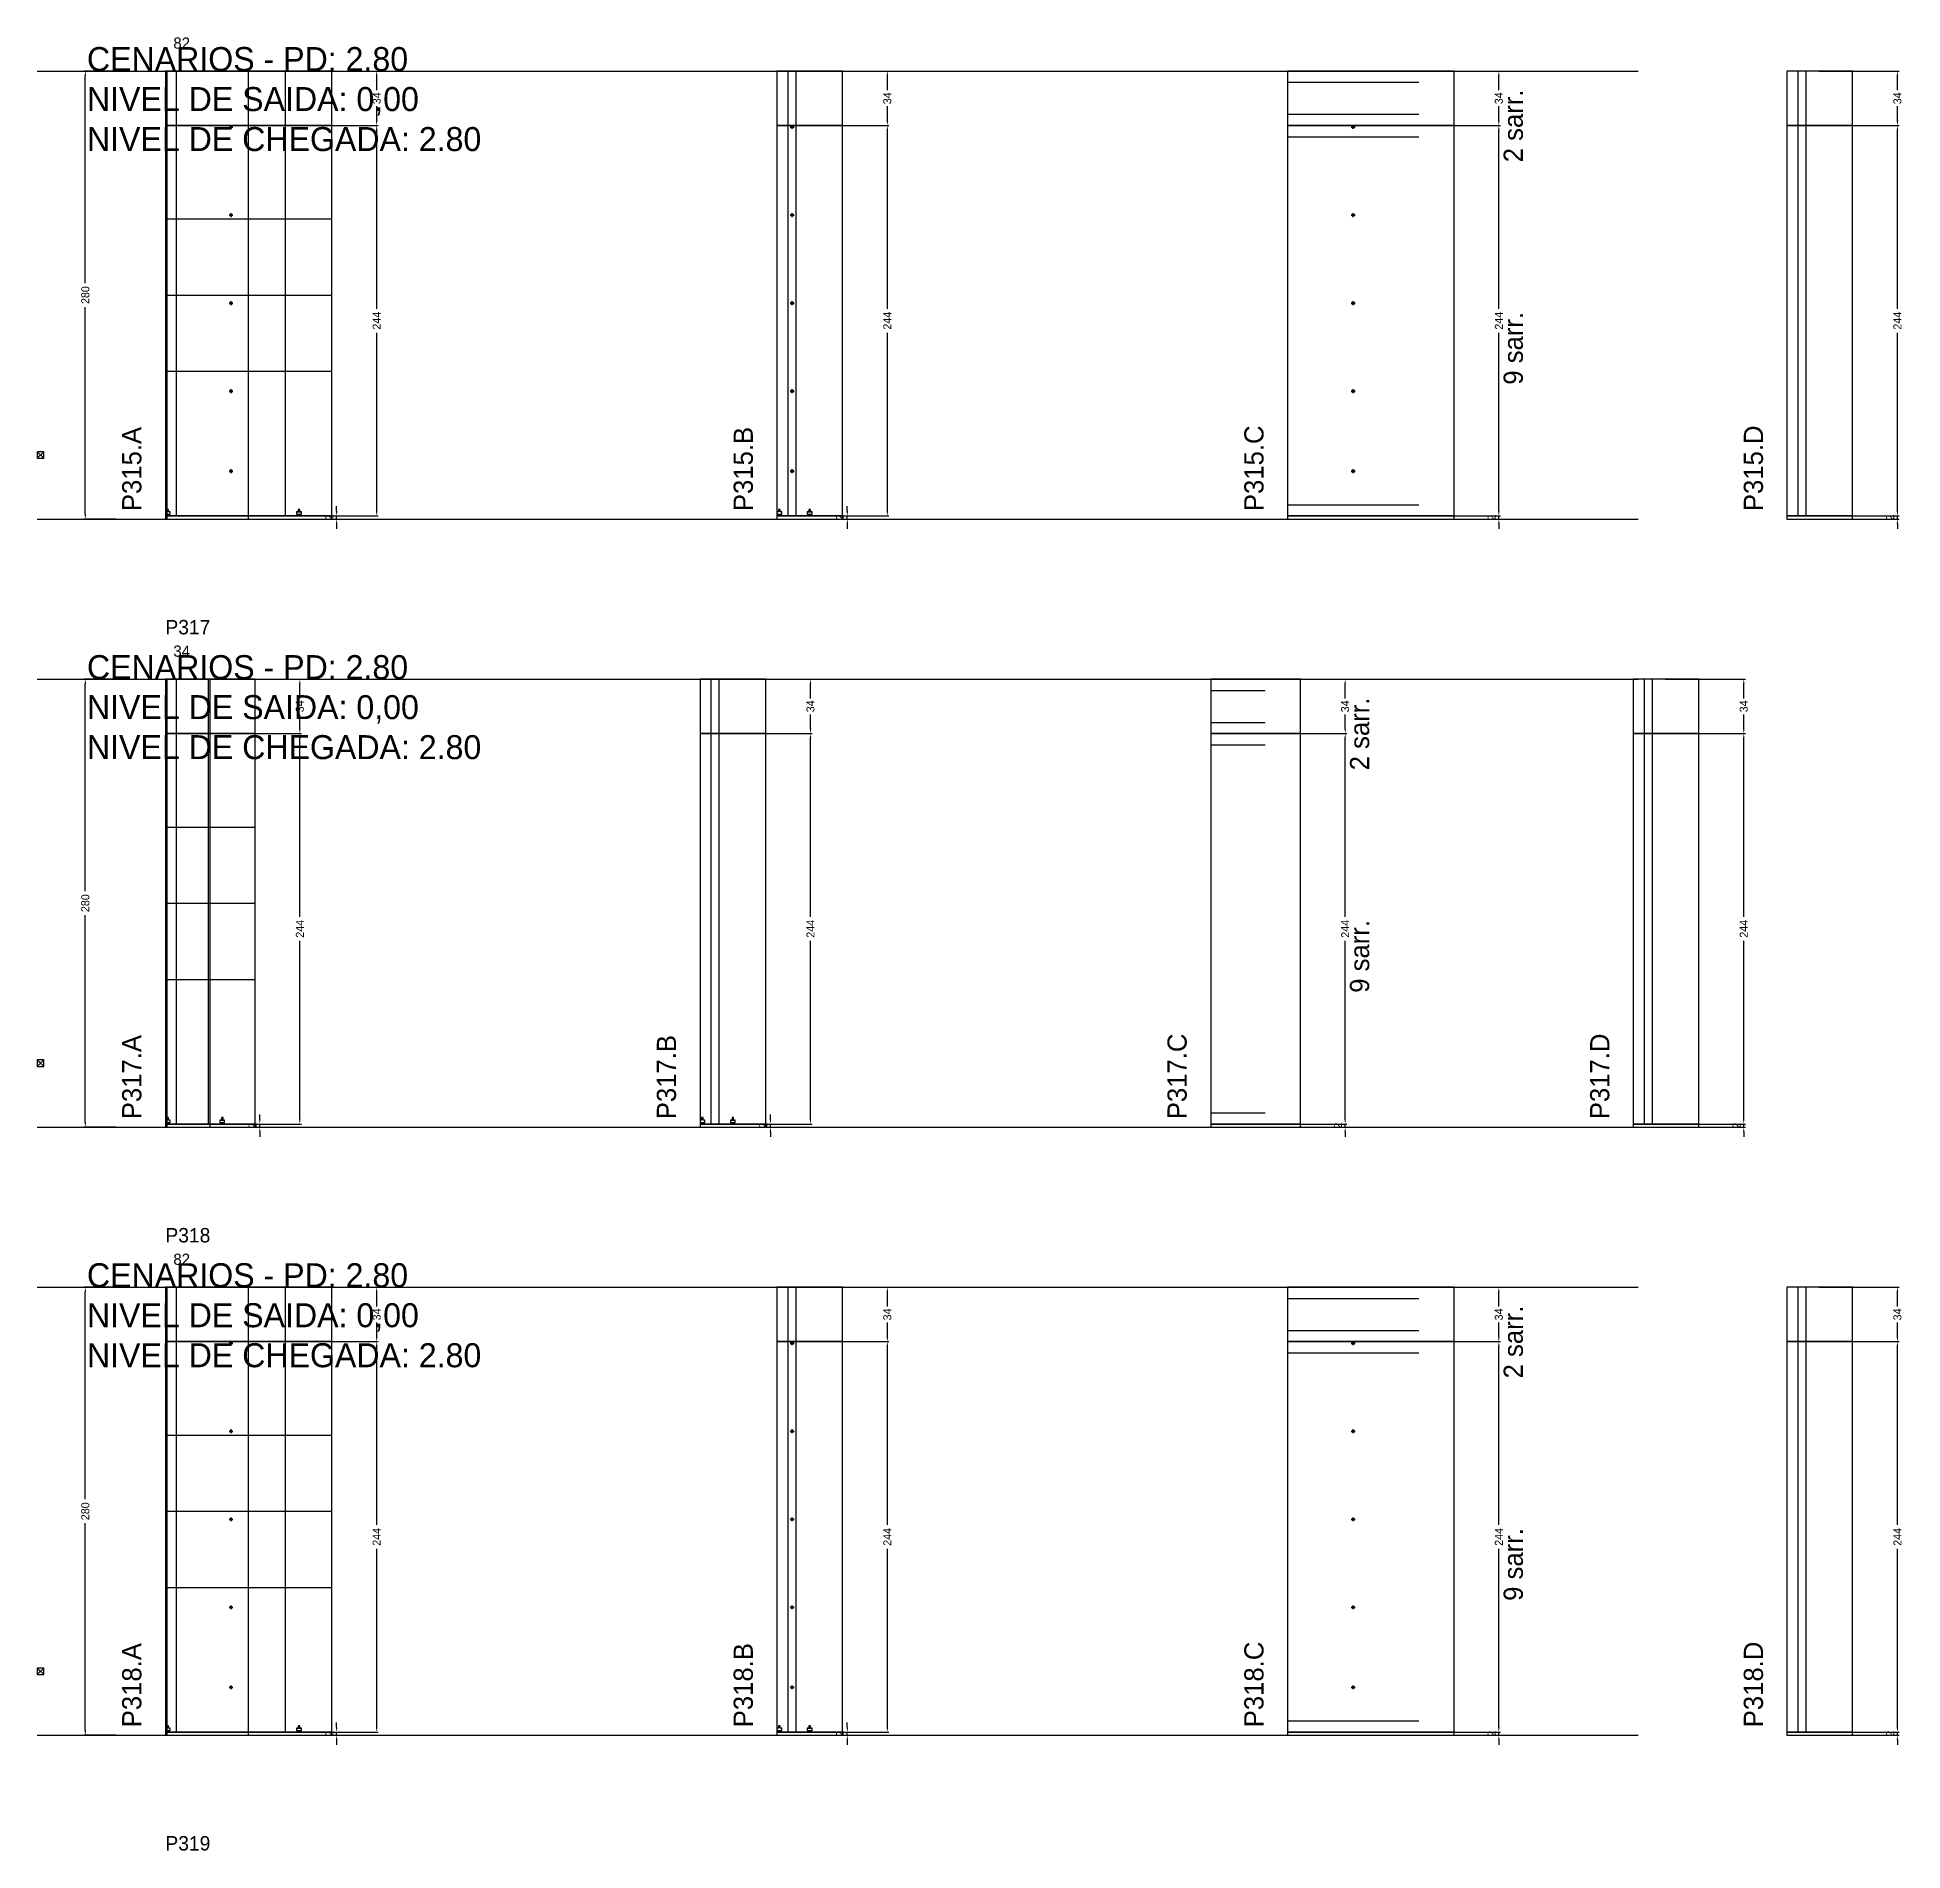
# Model space of a CAD drawing. Header units: centimetres. Extents: x -12000 to 4089, y -6086 to 2114.
# Drawn here: x -7000 to -5835, y -1972 to -839 of the extents above; entities that cross this region are included whole.
import ezdxf

# ---------------------------------------------------------------- set-up
doc = ezdxf.new("R2010")
doc.units = ezdxf.units.CM
doc.linetypes.add('DASHED', pattern=[2, -2])
for name, color, linetype in [('CHAPA', 140, 'Continuous'), ('COTA', 241, 'Continuous'), ('COTAS FURACAO', 16, 'Continuous'), ('Madeira', 30, 'Continuous'), ('MEIO_PONT', 160, 'Continuous'), ('NOMENCLATURA', 7, 'Continuous'), ('Nível', 160, 'Continuous'), ('Painéis', 200, 'Continuous'), ('Perfil Metálico', 150, 'Continuous'), ('SARR_2.2x7', 40, 'Continuous'), ('texto', 7, 'Continuous'), ('TEXTO_GERAL', 7, 'Continuous')]:
    doc.layers.add(name, color=color, linetype=linetype)
doc.dimstyles.new('PAINEL-NOVA', dxfattribs={"dimtxt": 5, "dimasz": 3, "dimexe": 1, "dimexo": 1, "dimgap": 1, "dimtad": 1, "dimcen": 2.5, "dimazin": 3, "dimtfac": 1, "dimtmove": 0, "dimatfit": 3})

# ---------------------------------------------------------------- blocks, each defined once
blk = doc.blocks.new('_CLOSEDFILLED')
at = {"color": 0, "linetype": 'BYBLOCK'}
blk.add_solid([(-1, 0.16), (0, 0), (-1, -0.16)], dxfattribs=at)
blk = doc.blocks.new('*D53')
for p, q in [((-6951, -860), (-6971, -860)), ((-6970, -992.5), (-6970, -863)), ((-6970, -1137), (-6970, -1007.5)), ((-6951, -1140), (-6971, -1140))]:
    blk.add_line(p, q)
at = {"layer": 'Defpoints'}
for p in [(-6950, -860), (-6970, -1140), (-6950, -1140)]:
    blk.add_point(p, dxfattribs=at)
at = {"layer": 'COTA', "xscale": 3, "yscale": 3}
for p, rotation in [((-6970, -860), 90), ((-6970, -1140), 270)]:
    blk.add_blockref('_CLOSEDFILLED', p, dxfattribs=dict(at, rotation=rotation))
at = {"layer": 'COTA', "insert": (-6970, -1000), "char_height": 5, "attachment_point": 5, "rotation": 90}
blk.add_mtext('280', dxfattribs=at)
blk = doc.blocks.new('MULDURA')
at = {"layer": 'Paineis'}
for p, q in [((0, 0), (4, 4)), ((4, 0), (0, 4))]:
    blk.add_line(p, q, dxfattribs=at)
blk.add_lwpolyline([(0, 0), (4, 0), (4, 4), (0, 4)], close=True, dxfattribs=at)
blk = doc.blocks.new('*D55')
for p, q in [((-6837, -894), (-6787, -894)), ((-6788, -1008.5), (-6788, -897)), ((-6788, -1135), (-6788, -1023.5)), ((-6837, -1138), (-6787, -1138))]:
    blk.add_line(p, q)
at = {"layer": 'Defpoints'}
for p in [(-6838, -894), (-6838, -1138), (-6788, -1138)]:
    blk.add_point(p, dxfattribs=at)
at = {"layer": 'COTA', "xscale": 3, "yscale": 3}
for p, rotation in [((-6788, -894), 90), ((-6788, -1138), 270)]:
    blk.add_blockref('_CLOSEDFILLED', p, dxfattribs=dict(at, rotation=rotation))
at = {"layer": 'COTA', "insert": (-6788, -1016), "char_height": 5, "attachment_point": 5, "rotation": 90}
blk.add_mtext('244', dxfattribs=at)
blk = doc.blocks.new('*D56')
for p, q in [((-6837, -860), (-6787, -860)), ((-6788, -872), (-6788, -863)), ((-6788, -891), (-6788, -882)), ((-6837, -894), (-6787, -894))]:
    blk.add_line(p, q)
at = {"layer": 'Defpoints'}
for p in [(-6838, -860), (-6838, -894), (-6788, -894)]:
    blk.add_point(p, dxfattribs=at)
at = {"layer": 'COTA', "xscale": 3, "yscale": 3}
for p, rotation in [((-6788, -860), 90), ((-6788, -894), 270)]:
    blk.add_blockref('_CLOSEDFILLED', p, dxfattribs=dict(at, rotation=rotation))
at = {"layer": 'COTA', "insert": (-6788, -877), "char_height": 5, "attachment_point": 5, "rotation": 90}
blk.add_mtext('34', dxfattribs=at)
blk = doc.blocks.new('SLIPTEE')
at = {"layer": 'Paineis'}
blk.add_lwpolyline([(0, 0), (3, 0), (3, 1.5), (2, 1.5), (2, 3), (1, 3), (1, 1.5), (0, 1.5)], close=True, dxfattribs=at)
blk = doc.blocks.new('SLIPTDD')
at = {"layer": 'Paineis'}
blk.add_line((0, 1.5), (3, 1.5), dxfattribs=at)
blk.add_lwpolyline([(0, 0), (3, 0), (3, 1.5), (2, 1.5), (2, 3), (1, 3), (1, 1.5), (0, 1.5)], close=True, dxfattribs=at)
blk = doc.blocks.new('furacao')
at = {"layer": 'COTAS FURACAO'}
for p, q in [((-1.2, 0), (1.2, 0)), ((0, -1.2), (0, 1.2))]:
    blk.add_line(p, q, dxfattribs=at)
blk.add_circle((0, 0), 0.8, dxfattribs=at)
blk = doc.blocks.new('*D58')
for p, q in [((-6518, -894), (-6468, -894)), ((-6469, -1008.5), (-6469, -897)), ((-6469, -1135), (-6469, -1023.5)), ((-6518, -1138), (-6468, -1138))]:
    blk.add_line(p, q)
at = {"layer": 'Defpoints'}
for p in [(-6519, -894), (-6519, -1138), (-6469, -1138)]:
    blk.add_point(p, dxfattribs=at)
at = {"layer": 'COTA', "xscale": 3, "yscale": 3}
for p, rotation in [((-6469, -894), 90), ((-6469, -1138), 270)]:
    blk.add_blockref('_CLOSEDFILLED', p, dxfattribs=dict(at, rotation=rotation))
at = {"layer": 'COTA', "insert": (-6469, -1016), "char_height": 5, "attachment_point": 5, "rotation": 90}
blk.add_mtext('244', dxfattribs=at)
blk = doc.blocks.new('*D59')
for p, q in [((-6518, -860), (-6468, -860)), ((-6469, -872), (-6469, -863)), ((-6469, -891), (-6469, -882)), ((-6518, -894), (-6468, -894))]:
    blk.add_line(p, q)
at = {"layer": 'Defpoints'}
for p in [(-6519, -860), (-6519, -894), (-6469, -894)]:
    blk.add_point(p, dxfattribs=at)
at = {"layer": 'COTA', "xscale": 3, "yscale": 3}
for p, rotation in [((-6469, -860), 90), ((-6469, -894), 270)]:
    blk.add_blockref('_CLOSEDFILLED', p, dxfattribs=dict(at, rotation=rotation))
at = {"layer": 'COTA', "insert": (-6469, -877), "char_height": 5, "attachment_point": 5, "rotation": 90}
blk.add_mtext('34', dxfattribs=at)
blk = doc.blocks.new('*D61')
for p, q in [((-6136, -894), (-6086, -894)), ((-6087, -1008.5), (-6087, -897)), ((-6087, -1135), (-6087, -1023.5)), ((-6136, -1138), (-6086, -1138))]:
    blk.add_line(p, q)
at = {"layer": 'Defpoints'}
for p in [(-6137, -894), (-6137, -1138), (-6087, -1138)]:
    blk.add_point(p, dxfattribs=at)
at = {"layer": 'COTA', "xscale": 3, "yscale": 3}
for p, rotation in [((-6087, -894), 90), ((-6087, -1138), 270)]:
    blk.add_blockref('_CLOSEDFILLED', p, dxfattribs=dict(at, rotation=rotation))
at = {"layer": 'COTA', "insert": (-6087, -1016), "char_height": 5, "attachment_point": 5, "rotation": 90}
blk.add_mtext('244', dxfattribs=at)
blk = doc.blocks.new('*D62')
for p, q in [((-6136, -860), (-6086, -860)), ((-6087, -872), (-6087, -863)), ((-6087, -891), (-6087, -882)), ((-6136, -894), (-6086, -894))]:
    blk.add_line(p, q)
at = {"layer": 'Defpoints'}
for p in [(-6137, -860), (-6137, -894), (-6087, -894)]:
    blk.add_point(p, dxfattribs=at)
at = {"layer": 'COTA', "xscale": 3, "yscale": 3}
for p, rotation in [((-6087, -860), 90), ((-6087, -894), 270)]:
    blk.add_blockref('_CLOSEDFILLED', p, dxfattribs=dict(at, rotation=rotation))
at = {"layer": 'COTA', "insert": (-6087, -877), "char_height": 5, "attachment_point": 5, "rotation": 90}
blk.add_mtext('34', dxfattribs=at)
blk = doc.blocks.new('*D64')
for p, q in [((-5887, -894), (-5837, -894)), ((-5838, -1008.5), (-5838, -897)), ((-5838, -1135), (-5838, -1023.5)), ((-5887, -1138), (-5837, -1138))]:
    blk.add_line(p, q)
at = {"layer": 'Defpoints'}
for p in [(-5888, -894), (-5888, -1138), (-5838, -1138)]:
    blk.add_point(p, dxfattribs=at)
at = {"layer": 'COTA', "xscale": 3, "yscale": 3}
for p, rotation in [((-5838, -894), 90), ((-5838, -1138), 270)]:
    blk.add_blockref('_CLOSEDFILLED', p, dxfattribs=dict(at, rotation=rotation))
at = {"layer": 'COTA', "insert": (-5838, -1016), "char_height": 5, "attachment_point": 5, "rotation": 90}
blk.add_mtext('244', dxfattribs=at)
blk = doc.blocks.new('*D65')
for p, q in [((-5887, -860), (-5837, -860)), ((-5838, -872), (-5838, -863)), ((-5838, -891), (-5838, -882)), ((-5887, -894), (-5837, -894))]:
    blk.add_line(p, q)
at = {"layer": 'Defpoints'}
for p in [(-5888, -860), (-5888, -894), (-5838, -894)]:
    blk.add_point(p, dxfattribs=at)
at = {"layer": 'COTA', "xscale": 3, "yscale": 3}
for p, rotation in [((-5838, -860), 90), ((-5838, -894), 270)]:
    blk.add_blockref('_CLOSEDFILLED', p, dxfattribs=dict(at, rotation=rotation))
at = {"layer": 'COTA', "insert": (-5838, -877), "char_height": 5, "attachment_point": 5, "rotation": 90}
blk.add_mtext('34', dxfattribs=at)
blk = doc.blocks.new('*D79')
for p, q in [((-6951, -1240), (-6971, -1240)), ((-6970, -1372.5), (-6970, -1243)), ((-6970, -1517), (-6970, -1387.5)), ((-6951, -1520), (-6971, -1520))]:
    blk.add_line(p, q)
at = {"layer": 'Defpoints'}
for p in [(-6950, -1240), (-6970, -1520), (-6950, -1520)]:
    blk.add_point(p, dxfattribs=at)
at = {"layer": 'COTA', "xscale": 3, "yscale": 3}
for p, rotation in [((-6970, -1240), 90), ((-6970, -1520), 270)]:
    blk.add_blockref('_CLOSEDFILLED', p, dxfattribs=dict(at, rotation=rotation))
at = {"layer": 'COTA', "insert": (-6970, -1380), "char_height": 5, "attachment_point": 5, "rotation": 90}
blk.add_mtext('280', dxfattribs=at)
blk = doc.blocks.new('*D81')
for p, q in [((-6885, -1274), (-6835, -1274)), ((-6836, -1388.5), (-6836, -1277)), ((-6836, -1515), (-6836, -1403.5)), ((-6885, -1518), (-6835, -1518))]:
    blk.add_line(p, q)
at = {"layer": 'Defpoints'}
for p in [(-6886, -1274), (-6886, -1518), (-6836, -1518)]:
    blk.add_point(p, dxfattribs=at)
at = {"layer": 'COTA', "xscale": 3, "yscale": 3}
for p, rotation in [((-6836, -1274), 90), ((-6836, -1518), 270)]:
    blk.add_blockref('_CLOSEDFILLED', p, dxfattribs=dict(at, rotation=rotation))
at = {"layer": 'COTA', "insert": (-6836, -1396), "char_height": 5, "attachment_point": 5, "rotation": 90}
blk.add_mtext('244', dxfattribs=at)
blk = doc.blocks.new('*D82')
for p, q in [((-6885, -1240), (-6835, -1240)), ((-6836, -1252), (-6836, -1243)), ((-6836, -1271), (-6836, -1262)), ((-6885, -1274), (-6835, -1274))]:
    blk.add_line(p, q)
at = {"layer": 'Defpoints'}
for p in [(-6886, -1240), (-6886, -1274), (-6836, -1274)]:
    blk.add_point(p, dxfattribs=at)
at = {"layer": 'COTA', "xscale": 3, "yscale": 3}
for p, rotation in [((-6836, -1240), 90), ((-6836, -1274), 270)]:
    blk.add_blockref('_CLOSEDFILLED', p, dxfattribs=dict(at, rotation=rotation))
at = {"layer": 'COTA', "insert": (-6836, -1257), "char_height": 5, "attachment_point": 5, "rotation": 90}
blk.add_mtext('34', dxfattribs=at)
blk = doc.blocks.new('*D84')
for p, q in [((-6566, -1274), (-6516, -1274)), ((-6517, -1388.5), (-6517, -1277)), ((-6517, -1515), (-6517, -1403.5)), ((-6566, -1518), (-6516, -1518))]:
    blk.add_line(p, q)
at = {"layer": 'Defpoints'}
for p in [(-6567, -1274), (-6567, -1518), (-6517, -1518)]:
    blk.add_point(p, dxfattribs=at)
at = {"layer": 'COTA', "xscale": 3, "yscale": 3}
for p, rotation in [((-6517, -1274), 90), ((-6517, -1518), 270)]:
    blk.add_blockref('_CLOSEDFILLED', p, dxfattribs=dict(at, rotation=rotation))
at = {"layer": 'COTA', "insert": (-6517, -1396), "char_height": 5, "attachment_point": 5, "rotation": 90}
blk.add_mtext('244', dxfattribs=at)
blk = doc.blocks.new('*D85')
for p, q in [((-6566, -1240), (-6516, -1240)), ((-6517, -1252), (-6517, -1243)), ((-6517, -1271), (-6517, -1262)), ((-6566, -1274), (-6516, -1274))]:
    blk.add_line(p, q)
at = {"layer": 'Defpoints'}
for p in [(-6567, -1240), (-6567, -1274), (-6517, -1274)]:
    blk.add_point(p, dxfattribs=at)
at = {"layer": 'COTA', "xscale": 3, "yscale": 3}
for p, rotation in [((-6517, -1240), 90), ((-6517, -1274), 270)]:
    blk.add_blockref('_CLOSEDFILLED', p, dxfattribs=dict(at, rotation=rotation))
at = {"layer": 'COTA', "insert": (-6517, -1257), "char_height": 5, "attachment_point": 5, "rotation": 90}
blk.add_mtext('34', dxfattribs=at)
blk = doc.blocks.new('*D87')
for p, q in [((-6232, -1274), (-6182, -1274)), ((-6183, -1388.5), (-6183, -1277)), ((-6183, -1515), (-6183, -1403.5)), ((-6232, -1518), (-6182, -1518))]:
    blk.add_line(p, q)
at = {"layer": 'Defpoints'}
for p in [(-6233, -1274), (-6233, -1518), (-6183, -1518)]:
    blk.add_point(p, dxfattribs=at)
at = {"layer": 'COTA', "xscale": 3, "yscale": 3}
for p, rotation in [((-6183, -1274), 90), ((-6183, -1518), 270)]:
    blk.add_blockref('_CLOSEDFILLED', p, dxfattribs=dict(at, rotation=rotation))
at = {"layer": 'COTA', "insert": (-6183, -1396), "char_height": 5, "attachment_point": 5, "rotation": 90}
blk.add_mtext('244', dxfattribs=at)
blk = doc.blocks.new('*D88')
for p, q in [((-6232, -1240), (-6182, -1240)), ((-6183, -1252), (-6183, -1243)), ((-6183, -1271), (-6183, -1262)), ((-6232, -1274), (-6182, -1274))]:
    blk.add_line(p, q)
at = {"layer": 'Defpoints'}
for p in [(-6233, -1240), (-6233, -1274), (-6183, -1274)]:
    blk.add_point(p, dxfattribs=at)
at = {"layer": 'COTA', "xscale": 3, "yscale": 3}
for p, rotation in [((-6183, -1240), 90), ((-6183, -1274), 270)]:
    blk.add_blockref('_CLOSEDFILLED', p, dxfattribs=dict(at, rotation=rotation))
at = {"layer": 'COTA', "insert": (-6183, -1257), "char_height": 5, "attachment_point": 5, "rotation": 90}
blk.add_mtext('34', dxfattribs=at)
blk = doc.blocks.new('*D90')
for p, q in [((-5983, -1274), (-5933, -1274)), ((-5934, -1388.5), (-5934, -1277)), ((-5934, -1515), (-5934, -1403.5)), ((-5983, -1518), (-5933, -1518))]:
    blk.add_line(p, q)
at = {"layer": 'Defpoints'}
for p in [(-5984, -1274), (-5984, -1518), (-5934, -1518)]:
    blk.add_point(p, dxfattribs=at)
at = {"layer": 'COTA', "xscale": 3, "yscale": 3}
for p, rotation in [((-5934, -1274), 90), ((-5934, -1518), 270)]:
    blk.add_blockref('_CLOSEDFILLED', p, dxfattribs=dict(at, rotation=rotation))
at = {"layer": 'COTA', "insert": (-5934, -1396), "char_height": 5, "attachment_point": 5, "rotation": 90}
blk.add_mtext('244', dxfattribs=at)
blk = doc.blocks.new('*D91')
for p, q in [((-5983, -1240), (-5933, -1240)), ((-5934, -1252), (-5934, -1243)), ((-5934, -1271), (-5934, -1262)), ((-5983, -1274), (-5933, -1274))]:
    blk.add_line(p, q)
at = {"layer": 'Defpoints'}
for p in [(-5984, -1240), (-5984, -1274), (-5934, -1274)]:
    blk.add_point(p, dxfattribs=at)
at = {"layer": 'COTA', "xscale": 3, "yscale": 3}
for p, rotation in [((-5934, -1240), 90), ((-5934, -1274), 270)]:
    blk.add_blockref('_CLOSEDFILLED', p, dxfattribs=dict(at, rotation=rotation))
at = {"layer": 'COTA', "insert": (-5934, -1257), "char_height": 5, "attachment_point": 5, "rotation": 90}
blk.add_mtext('34', dxfattribs=at)
blk = doc.blocks.new('*D105')
for p, q in [((-6951, -1620), (-6971, -1620)), ((-6970, -1752.5), (-6970, -1623)), ((-6970, -1897), (-6970, -1767.5)), ((-6951, -1900), (-6971, -1900))]:
    blk.add_line(p, q)
at = {"layer": 'Defpoints'}
for p in [(-6950, -1620), (-6970, -1900), (-6950, -1900)]:
    blk.add_point(p, dxfattribs=at)
at = {"layer": 'COTA', "xscale": 3, "yscale": 3}
for p, rotation in [((-6970, -1620), 90), ((-6970, -1900), 270)]:
    blk.add_blockref('_CLOSEDFILLED', p, dxfattribs=dict(at, rotation=rotation))
at = {"layer": 'COTA', "insert": (-6970, -1760), "char_height": 5, "attachment_point": 5, "rotation": 90}
blk.add_mtext('280', dxfattribs=at)
blk = doc.blocks.new('*D107')
for p, q in [((-6837, -1654), (-6787, -1654)), ((-6788, -1768.5), (-6788, -1657)), ((-6788, -1895), (-6788, -1783.5)), ((-6837, -1898), (-6787, -1898))]:
    blk.add_line(p, q)
at = {"layer": 'Defpoints'}
for p in [(-6838, -1654), (-6838, -1898), (-6788, -1898)]:
    blk.add_point(p, dxfattribs=at)
at = {"layer": 'COTA', "xscale": 3, "yscale": 3}
for p, rotation in [((-6788, -1654), 90), ((-6788, -1898), 270)]:
    blk.add_blockref('_CLOSEDFILLED', p, dxfattribs=dict(at, rotation=rotation))
at = {"layer": 'COTA', "insert": (-6788, -1776), "char_height": 5, "attachment_point": 5, "rotation": 90}
blk.add_mtext('244', dxfattribs=at)
blk = doc.blocks.new('*D108')
for p, q in [((-6837, -1620), (-6787, -1620)), ((-6788, -1632), (-6788, -1623)), ((-6788, -1651), (-6788, -1642)), ((-6837, -1654), (-6787, -1654))]:
    blk.add_line(p, q)
at = {"layer": 'Defpoints'}
for p in [(-6838, -1620), (-6838, -1654), (-6788, -1654)]:
    blk.add_point(p, dxfattribs=at)
at = {"layer": 'COTA', "xscale": 3, "yscale": 3}
for p, rotation in [((-6788, -1620), 90), ((-6788, -1654), 270)]:
    blk.add_blockref('_CLOSEDFILLED', p, dxfattribs=dict(at, rotation=rotation))
at = {"layer": 'COTA', "insert": (-6788, -1637), "char_height": 5, "attachment_point": 5, "rotation": 90}
blk.add_mtext('34', dxfattribs=at)
blk = doc.blocks.new('*D110')
for p, q in [((-6518, -1654), (-6468, -1654)), ((-6469, -1768.5), (-6469, -1657)), ((-6469, -1895), (-6469, -1783.5)), ((-6518, -1898), (-6468, -1898))]:
    blk.add_line(p, q)
at = {"layer": 'Defpoints'}
for p in [(-6519, -1654), (-6519, -1898), (-6469, -1898)]:
    blk.add_point(p, dxfattribs=at)
at = {"layer": 'COTA', "xscale": 3, "yscale": 3}
for p, rotation in [((-6469, -1654), 90), ((-6469, -1898), 270)]:
    blk.add_blockref('_CLOSEDFILLED', p, dxfattribs=dict(at, rotation=rotation))
at = {"layer": 'COTA', "insert": (-6469, -1776), "char_height": 5, "attachment_point": 5, "rotation": 90}
blk.add_mtext('244', dxfattribs=at)
blk = doc.blocks.new('*D111')
for p, q in [((-6518, -1620), (-6468, -1620)), ((-6469, -1632), (-6469, -1623)), ((-6469, -1651), (-6469, -1642)), ((-6518, -1654), (-6468, -1654))]:
    blk.add_line(p, q)
at = {"layer": 'Defpoints'}
for p in [(-6519, -1620), (-6519, -1654), (-6469, -1654)]:
    blk.add_point(p, dxfattribs=at)
at = {"layer": 'COTA', "xscale": 3, "yscale": 3}
for p, rotation in [((-6469, -1620), 90), ((-6469, -1654), 270)]:
    blk.add_blockref('_CLOSEDFILLED', p, dxfattribs=dict(at, rotation=rotation))
at = {"layer": 'COTA', "insert": (-6469, -1637), "char_height": 5, "attachment_point": 5, "rotation": 90}
blk.add_mtext('34', dxfattribs=at)
blk = doc.blocks.new('*D113')
for p, q in [((-6136, -1654), (-6086, -1654)), ((-6087, -1768.5), (-6087, -1657)), ((-6087, -1895), (-6087, -1783.5)), ((-6136, -1898), (-6086, -1898))]:
    blk.add_line(p, q)
at = {"layer": 'Defpoints'}
for p in [(-6137, -1654), (-6137, -1898), (-6087, -1898)]:
    blk.add_point(p, dxfattribs=at)
at = {"layer": 'COTA', "xscale": 3, "yscale": 3}
for p, rotation in [((-6087, -1654), 90), ((-6087, -1898), 270)]:
    blk.add_blockref('_CLOSEDFILLED', p, dxfattribs=dict(at, rotation=rotation))
at = {"layer": 'COTA', "insert": (-6087, -1776), "char_height": 5, "attachment_point": 5, "rotation": 90}
blk.add_mtext('244', dxfattribs=at)
blk = doc.blocks.new('*D114')
for p, q in [((-6136, -1620), (-6086, -1620)), ((-6087, -1632), (-6087, -1623)), ((-6087, -1651), (-6087, -1642)), ((-6136, -1654), (-6086, -1654))]:
    blk.add_line(p, q)
at = {"layer": 'Defpoints'}
for p in [(-6137, -1620), (-6137, -1654), (-6087, -1654)]:
    blk.add_point(p, dxfattribs=at)
at = {"layer": 'COTA', "xscale": 3, "yscale": 3}
for p, rotation in [((-6087, -1620), 90), ((-6087, -1654), 270)]:
    blk.add_blockref('_CLOSEDFILLED', p, dxfattribs=dict(at, rotation=rotation))
at = {"layer": 'COTA', "insert": (-6087, -1637), "char_height": 5, "attachment_point": 5, "rotation": 90}
blk.add_mtext('34', dxfattribs=at)
blk = doc.blocks.new('*D116')
for p, q in [((-5887, -1654), (-5837, -1654)), ((-5838, -1768.5), (-5838, -1657)), ((-5838, -1895), (-5838, -1783.5)), ((-5887, -1898), (-5837, -1898))]:
    blk.add_line(p, q)
at = {"layer": 'Defpoints'}
for p in [(-5888, -1654), (-5888, -1898), (-5838, -1898)]:
    blk.add_point(p, dxfattribs=at)
at = {"layer": 'COTA', "xscale": 3, "yscale": 3}
for p, rotation in [((-5838, -1654), 90), ((-5838, -1898), 270)]:
    blk.add_blockref('_CLOSEDFILLED', p, dxfattribs=dict(at, rotation=rotation))
at = {"layer": 'COTA', "insert": (-5838, -1776), "char_height": 5, "attachment_point": 5, "rotation": 90}
blk.add_mtext('244', dxfattribs=at)
blk = doc.blocks.new('*D117')
for p, q in [((-5887, -1620), (-5837, -1620)), ((-5838, -1632), (-5838, -1623)), ((-5838, -1651), (-5838, -1642)), ((-5887, -1654), (-5837, -1654))]:
    blk.add_line(p, q)
at = {"layer": 'Defpoints'}
for p in [(-5888, -1620), (-5888, -1654), (-5838, -1654)]:
    blk.add_point(p, dxfattribs=at)
at = {"layer": 'COTA', "xscale": 3, "yscale": 3}
for p, rotation in [((-5838, -1620), 90), ((-5838, -1654), 270)]:
    blk.add_blockref('_CLOSEDFILLED', p, dxfattribs=dict(at, rotation=rotation))
at = {"layer": 'COTA', "insert": (-5838, -1637), "char_height": 5, "attachment_point": 5, "rotation": 90}
blk.add_mtext('34', dxfattribs=at)

msp = doc.modelspace()

# ---------------------------------------------------------------- linework, layer by layer
at = {"layer": 'CHAPA'}
for points in [[(-6920, -1140), (-6918.8, -1140), (-6918.8, -860), (-6920, -860)], [(-6920, -1520), (-6918.8, -1520), (-6918.8, -1240), (-6920, -1240)], [(-6920, -1900), (-6918.8, -1900), (-6918.8, -1620), (-6920, -1620)]]:
    msp.add_lwpolyline(points, close=True, dxfattribs=at)
at = {"layer": 'Madeira'}
for points in [[(-6920, -952.4), (-6816, -952.4)], [(-6920, -1047.6), (-6816, -1047.6)], [(-6920, -1332.4), (-6864, -1332.4)], [(-6920, -1427.6), (-6864, -1427.6)], [(-6920, -1712.4), (-6816, -1712.4)], [(-6920, -1807.6), (-6816, -1807.6)]]:
    msp.add_lwpolyline(points, dxfattribs=at)
at = {"layer": 'MEIO_PONT'}
for points in [[(-6920, -1000), (-6816, -1000)], [(-6920, -1380), (-6864, -1380)], [(-6920, -1760), (-6816, -1760)]]:
    msp.add_lwpolyline(points, dxfattribs=at)
at = {"layer": 'Nível', "linetype": 'DASHED'}
for points in [[(-7000, -860), (-6000, -860)], [(-7000, -1140), (-6000, -1140)], [(-7000, -1240), (-6000, -1240)], [(-7000, -1520), (-6000, -1520)], [(-7000, -1620), (-6000, -1620)], [(-7000, -1900), (-6000, -1900)]]:
    msp.add_lwpolyline(points, dxfattribs=at)
at = {"layer": 'Painéis'}
for points in [[(-6920, -894), (-6816, -894), (-6816, -860), (-6920, -860)], [(-6920, -1140), (-6816, -1140), (-6816, -860), (-6920, -860)], [(-6538, -894), (-6497, -894), (-6497, -860), (-6538, -860)], [(-6219, -894), (-6115, -894), (-6115, -860), (-6219, -860)], [(-5907, -894), (-5866, -894), (-5866, -860), (-5907, -860)], [(-6920, -1138), (-6816, -1138), (-6816, -894), (-6920, -894)], [(-6538, -1138), (-6497, -1138), (-6497, -894), (-6538, -894)], [(-6219, -1138), (-6115, -1138), (-6115, -894), (-6219, -894)], [(-5907, -1138), (-5866, -1138), (-5866, -894), (-5907, -894)], [(-6920, -1140), (-6816, -1140), (-6816, -1138), (-6920, -1138)], [(-6538, -1140), (-6497, -1140), (-6497, -1138), (-6538, -1138)], [(-6219, -1140), (-6115, -1140), (-6115, -1138), (-6219, -1138)], [(-5907, -1140), (-5866, -1140), (-5866, -1138), (-5907, -1138)], [(-6920, -1274), (-6864, -1274), (-6864, -1240), (-6920, -1240)], [(-6920, -1520), (-6864, -1520), (-6864, -1240), (-6920, -1240)], [(-6586, -1274), (-6545, -1274), (-6545, -1240), (-6586, -1240)], [(-6267, -1274), (-6211, -1274), (-6211, -1240), (-6267, -1240)], [(-6003, -1274), (-5962, -1274), (-5962, -1240), (-6003, -1240)], [(-6920, -1518), (-6864, -1518), (-6864, -1274), (-6920, -1274)], [(-6586, -1518), (-6545, -1518), (-6545, -1274), (-6586, -1274)], [(-6267, -1518), (-6211, -1518), (-6211, -1274), (-6267, -1274)], [(-6003, -1518), (-5962, -1518), (-5962, -1274), (-6003, -1274)], [(-6920, -1520), (-6864, -1520), (-6864, -1518), (-6920, -1518)], [(-6586, -1520), (-6545, -1520), (-6545, -1518), (-6586, -1518)], [(-6267, -1520), (-6211, -1520), (-6211, -1518), (-6267, -1518)], [(-6003, -1520), (-5962, -1520), (-5962, -1518), (-6003, -1518)], [(-6920, -1654), (-6816, -1654), (-6816, -1620), (-6920, -1620)], [(-6920, -1900), (-6816, -1900), (-6816, -1620), (-6920, -1620)], [(-6538, -1654), (-6497, -1654), (-6497, -1620), (-6538, -1620)], [(-6219, -1654), (-6115, -1654), (-6115, -1620), (-6219, -1620)], [(-5907, -1654), (-5866, -1654), (-5866, -1620), (-5907, -1620)], [(-6920, -1898), (-6816, -1898), (-6816, -1654), (-6920, -1654)], [(-6538, -1898), (-6497, -1898), (-6497, -1654), (-6538, -1654)], [(-6219, -1898), (-6115, -1898), (-6115, -1654), (-6219, -1654)], [(-5907, -1898), (-5866, -1898), (-5866, -1654), (-5907, -1654)], [(-6920, -1900), (-6816, -1900), (-6816, -1898), (-6920, -1898)], [(-6538, -1900), (-6497, -1900), (-6497, -1898), (-6538, -1898)], [(-6219, -1900), (-6115, -1900), (-6115, -1898), (-6219, -1898)], [(-5907, -1900), (-5866, -1900), (-5866, -1898), (-5907, -1898)]]:
    msp.add_lwpolyline(points, close=True, dxfattribs=at)
at = {"layer": 'Perfil Metálico'}
for p, q in [((-6868, -1140), (-6868, -860)), ((-6892, -1520), (-6892, -1240)), ((-6868, -1900), (-6868, -1620))]:
    msp.add_line(p, q, dxfattribs=at)
at = {"layer": 'SARR_2.2x7'}
for points in [[(-6913, -894), (-6913, -860)], [(-6845, -894), (-6845, -860)], [(-6531, -894), (-6531, -860)], [(-6526, -894), (-6526, -860)], [(-5900, -894), (-5900, -860)], [(-5895, -894), (-5895, -860)], [(-6219, -867), (-6137, -867)], [(-6219, -887), (-6137, -887)], [(-6219, -901), (-6137, -901)], [(-6219, -1131), (-6137, -1131)], [(-6913, -1274), (-6913, -1240)], [(-6893, -1274), (-6893, -1240)], [(-6579, -1274), (-6579, -1240)], [(-6574, -1274), (-6574, -1240)], [(-5996, -1274), (-5996, -1240)], [(-5991, -1274), (-5991, -1240)], [(-6267, -1247), (-6233, -1247)], [(-6267, -1267), (-6233, -1267)], [(-6267, -1281), (-6233, -1281)], [(-6267, -1511), (-6233, -1511)], [(-6913, -1654), (-6913, -1620)], [(-6845, -1654), (-6845, -1620)], [(-6531, -1654), (-6531, -1620)], [(-6526, -1654), (-6526, -1620)], [(-6219, -1627), (-6137, -1627)], [(-5900, -1654), (-5900, -1620)], [(-5895, -1654), (-5895, -1620)], [(-6219, -1647), (-6137, -1647)], [(-6219, -1661), (-6137, -1661)], [(-6219, -1891), (-6137, -1891)]]:
    msp.add_lwpolyline(points, dxfattribs=at)
at = {"layer": 'SARR_2.2x7', "linetype": 'DASHED'}
for points in [[(-6913, -1138), (-6913, -894)], [(-6845, -1138), (-6845, -894)], [(-6531, -1138), (-6531, -894)], [(-6526, -1138), (-6526, -894)], [(-5900, -1138), (-5900, -894)], [(-5895, -1138), (-5895, -894)], [(-6913, -1518), (-6913, -1274)], [(-6893, -1518), (-6893, -1274)], [(-6579, -1518), (-6579, -1274)], [(-6574, -1518), (-6574, -1274)], [(-5996, -1518), (-5996, -1274)], [(-5991, -1518), (-5991, -1274)], [(-6913, -1898), (-6913, -1654)], [(-6845, -1898), (-6845, -1654)], [(-6531, -1898), (-6531, -1654)], [(-6526, -1898), (-6526, -1654)], [(-5900, -1898), (-5900, -1654)], [(-5895, -1898), (-5895, -1654)]]:
    msp.add_lwpolyline(points, dxfattribs=at)

# ---------------------------------------------------------------- block references
at = {"layer": 'COTA'}
for name, p in [('furacao', (-6879, -895)), ('furacao', (-6528.5, -895)), ('furacao', (-6178, -895)), ('furacao', (-6879, -950)), ('furacao', (-6528.5, -950)), ('furacao', (-6178, -950)), ('furacao', (-6879, -1005)), ('furacao', (-6528.5, -1005)), ('furacao', (-6178, -1005)), ('furacao', (-6879, -1060)), ('furacao', (-6528.5, -1060)), ('furacao', (-6178, -1060)), ('MULDURA', (-7000, -1102)), ('furacao', (-6879, -1110)), ('furacao', (-6528.5, -1110)), ('furacao', (-6178, -1110)), ('SLIPTEE', (-6920, -1137)), ('SLIPTDD', (-6838, -1137)), ('SLIPTEE', (-6538, -1137)), ('SLIPTDD', (-6519, -1137)), ('MULDURA', (-7000, -1482)), ('SLIPTEE', (-6920, -1517)), ('SLIPTDD', (-6886, -1517)), ('SLIPTEE', (-6586, -1517)), ('SLIPTDD', (-6567, -1517)), ('furacao', (-6879, -1655)), ('furacao', (-6528.5, -1655)), ('furacao', (-6178, -1655)), ('furacao', (-6879, -1710)), ('furacao', (-6528.5, -1710)), ('furacao', (-6178, -1710)), ('furacao', (-6879, -1765)), ('furacao', (-6528.5, -1765)), ('furacao', (-6178, -1765)), ('furacao', (-6879, -1820)), ('furacao', (-6528.5, -1820)), ('furacao', (-6178, -1820)), ('MULDURA', (-7000, -1862)), ('furacao', (-6879, -1870)), ('furacao', (-6528.5, -1870)), ('furacao', (-6178, -1870)), ('SLIPTEE', (-6920, -1897)), ('SLIPTDD', (-6838, -1897)), ('SLIPTEE', (-6538, -1897)), ('SLIPTDD', (-6519, -1897))]:
    msp.add_blockref(name, p, dxfattribs=at)

# ---------------------------------------------------------------- texts
at = {"layer": 'NOMENCLATURA'}
for s, p in [('CENARIOS - PD: 2.80', (-6969, -860)), ('NIVEL DE SAIDA: 0,00', (-6969, -885)), ('NIVEL DE CHEGADA: 2.80', (-6969, -910)), ('CENARIOS - PD: 2.80', (-6969, -1240)), ('NIVEL DE SAIDA: 0,00', (-6969, -1265)), ('NIVEL DE CHEGADA: 2.80', (-6969, -1290)), ('CENARIOS - PD: 2.80', (-6969, -1620)), ('NIVEL DE SAIDA: 0,00', (-6969, -1645)), ('NIVEL DE CHEGADA: 2.80', (-6969, -1670))]:
    msp.add_text(s, height=15, dxfattribs=at).set_placement(p)
for s, p in [('2 sarr.', (-6072, -917)), ('9 sarr.', (-6072, -1056)), ('P315.A', (-6935, -1135)), ('P315.B', (-6553, -1135)), ('P315.C', (-6234, -1135)), ('P315.D', (-5922, -1135)), ('2 sarr.', (-6168, -1297)), ('9 sarr.', (-6168, -1436)), ('P317.A', (-6935, -1515)), ('P317.B', (-6601, -1515)), ('P317.C', (-6282, -1515)), ('P317.D', (-6018, -1515)), ('2 sarr.', (-6072, -1677)), ('9 sarr.', (-6072, -1816)), ('P318.A', (-6935, -1895)), ('P318.B', (-6553, -1895)), ('P318.C', (-6234, -1895)), ('P318.D', (-5922, -1895))]:
    msp.add_text(s, height=12, rotation=90, dxfattribs=at).set_placement(p)
at = {"layer": 'texto'}
for s, p in [('82', (-6915, -846)), ('34', (-6915, -1226)), ('82', (-6915, -1606))]:
    msp.add_text(s, height=7, dxfattribs=at).set_placement(p)
at = {"layer": 'TEXTO_GERAL'}
for s, p in [('P317', (-6920, -1212)), ('P318', (-6920, -1592)), ('P319', (-6920, -1972))]:
    msp.add_text(s, height=9, dxfattribs=at).set_placement(p)

# ---------------------------------------------------------------- dimensions: what is measured, and where the dimension line sits
at = {"layer": 'COTA'}
for base, p1, p2, picture, middle in [((-6970, -1140), (-6950, -1140), (-6950, -860), '*D53', (-6970, -1000)), ((-6788, -894), (-6838, -894), (-6838, -860), '*D56', (-6788, -877)), ((-6469, -894), (-6519, -894), (-6519, -860), '*D59', (-6469, -877)), ((-6087, -894), (-6137, -894), (-6137, -860), '*D62', (-6087, -877)), ((-5838, -894), (-5888, -894), (-5888, -860), '*D65', (-5838, -877)), ((-6788, -1138), (-6838, -1138), (-6838, -894), '*D55', (-6788, -1016)), ((-6469, -1138), (-6519, -1138), (-6519, -894), '*D58', (-6469, -1016)), ((-6087, -1138), (-6137, -1138), (-6137, -894), '*D61', (-6087, -1016)), ((-5838, -1138), (-5888, -1138), (-5888, -894), '*D64', (-5838, -1016)), ((-6970, -1520), (-6950, -1520), (-6950, -1240), '*D79', (-6970, -1380)), ((-6836, -1274), (-6886, -1274), (-6886, -1240), '*D82', (-6836, -1257)), ((-6517, -1274), (-6567, -1274), (-6567, -1240), '*D85', (-6517, -1257)), ((-6183, -1274), (-6233, -1274), (-6233, -1240), '*D88', (-6183, -1257)), ((-5934, -1274), (-5984, -1274), (-5984, -1240), '*D91', (-5934, -1257)), ((-6836, -1518), (-6886, -1518), (-6886, -1274), '*D81', (-6836, -1396)), ((-6517, -1518), (-6567, -1518), (-6567, -1274), '*D84', (-6517, -1396)), ((-6183, -1518), (-6233, -1518), (-6233, -1274), '*D87', (-6183, -1396)), ((-5934, -1518), (-5984, -1518), (-5984, -1274), '*D90', (-5934, -1396)), ((-6970, -1900), (-6950, -1900), (-6950, -1620), '*D105', (-6970, -1760)), ((-6788, -1654), (-6838, -1654), (-6838, -1620), '*D108', (-6788, -1637)), ((-6469, -1654), (-6519, -1654), (-6519, -1620), '*D111', (-6469, -1637)), ((-6087, -1654), (-6137, -1654), (-6137, -1620), '*D114', (-6087, -1637)), ((-5838, -1654), (-5888, -1654), (-5888, -1620), '*D117', (-5838, -1637)), ((-6788, -1898), (-6838, -1898), (-6838, -1654), '*D107', (-6788, -1776)), ((-6469, -1898), (-6519, -1898), (-6519, -1654), '*D110', (-6469, -1776)), ((-6087, -1898), (-6137, -1898), (-6137, -1654), '*D113', (-6087, -1776)), ((-5838, -1898), (-5888, -1898), (-5888, -1654), '*D116', (-5838, -1776))]:
    dim = msp.add_linear_dim(base=base, p1=p1, p2=p2, angle=90, dimstyle='PAINEL-NOVA', dxfattribs=at)
    dim.commit()
    dim.dimension.update_dxf_attribs({"geometry": picture, "text_midpoint": middle})
for base, p1, p2 in [((-6813, -1140), (-6838, -1140), (-6838, -1138)), ((-6494, -1140), (-6519, -1140), (-6519, -1138)), ((-6087, -1140), (-6137, -1140), (-6137, -1138)), ((-5838, -1140), (-5888, -1140), (-5888, -1138)), ((-6861, -1520), (-6886, -1520), (-6886, -1518)), ((-6542, -1520), (-6567, -1520), (-6567, -1518)), ((-6183, -1520), (-6233, -1520), (-6233, -1518)), ((-5934, -1520), (-5984, -1520), (-5984, -1518)), ((-6813, -1900), (-6838, -1900), (-6838, -1898)), ((-6494, -1900), (-6519, -1900), (-6519, -1898)), ((-6087, -1900), (-6137, -1900), (-6137, -1898)), ((-5838, -1900), (-5888, -1900), (-5888, -1898))]:
    msp.add_linear_dim(base=base, p1=p1, p2=p2, angle=90, dimstyle='PAINEL-NOVA', dxfattribs=at).render()

doc.saveas('drawing.dxf')
